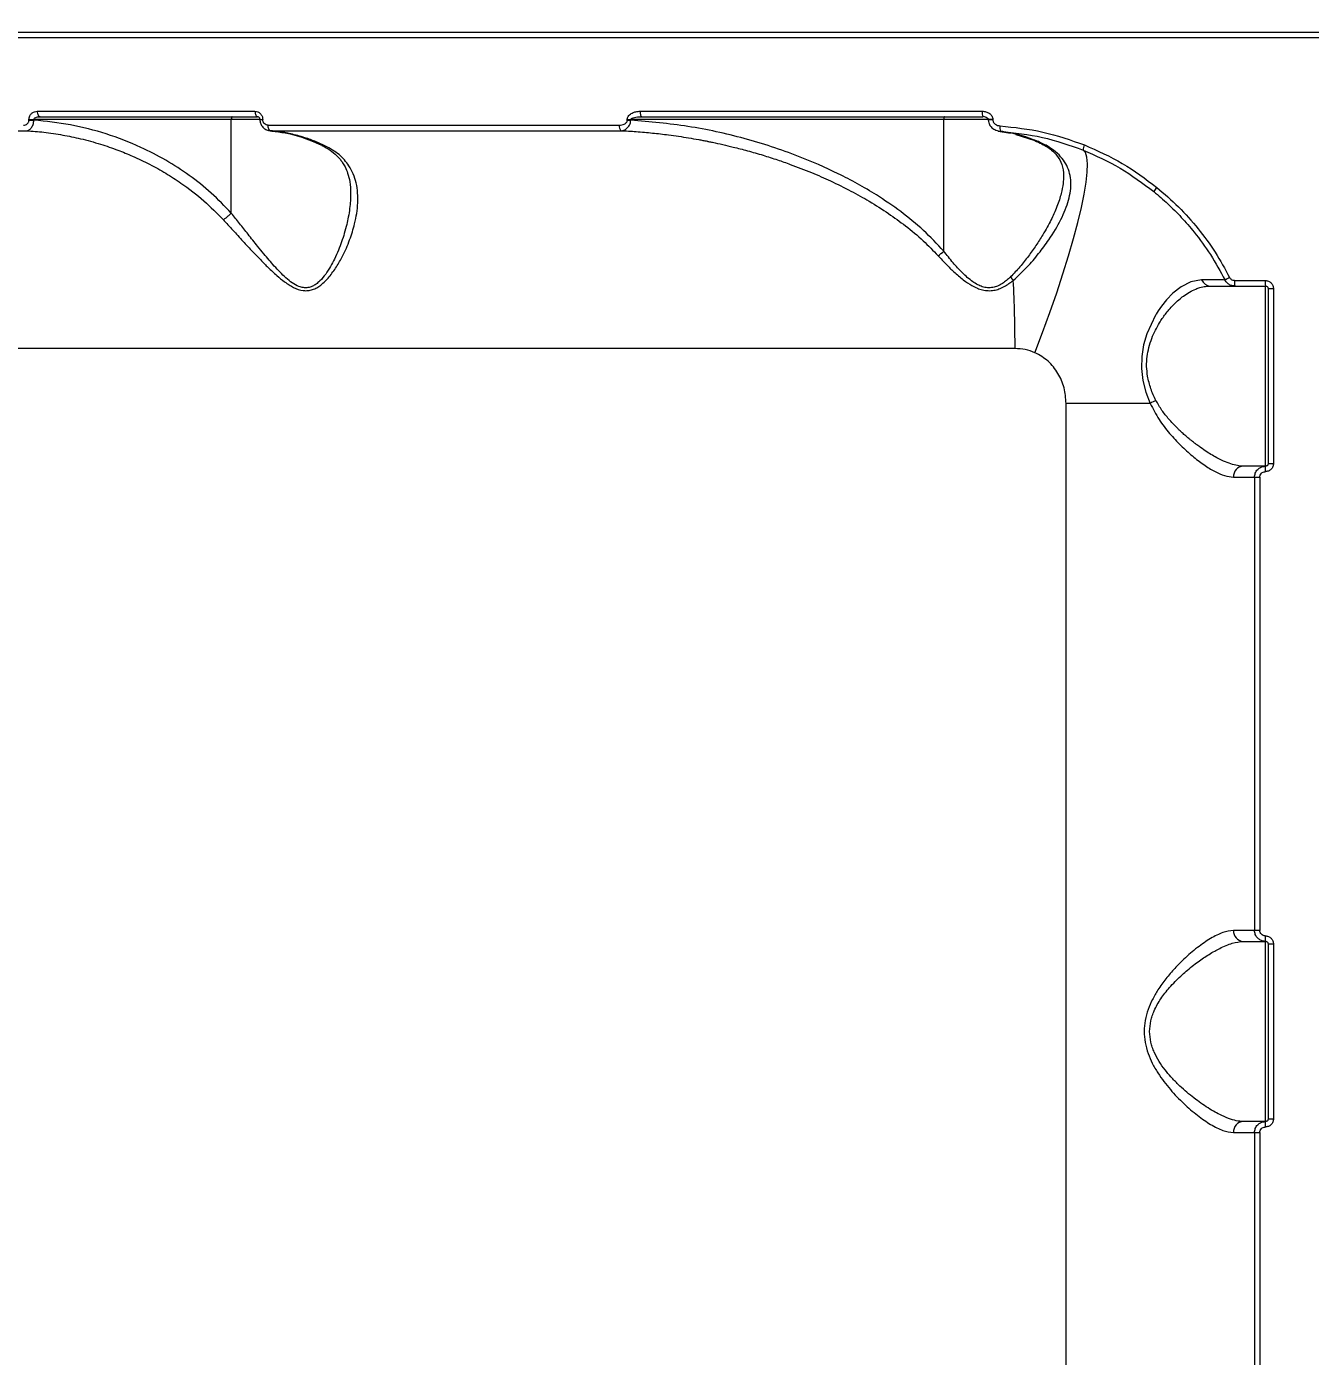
# Model space of a CAD drawing. Header units: millimetres. Extents: x -8045 to 6871, y -5915 to 5473.
# Drawn here: x -2169.6 to -1934.6, y -671.7 to -428.2 of the extents above; entities that cross this region are included whole.
import ezdxf

# ---------------------------------------------------------------- set-up
doc = ezdxf.new("R2010")
doc.units = ezdxf.units.MM
for name, color, linetype in [('DIKOM_ОБЪЕКТ', 7, 'Continuous'), ('DIKOM_РАЗМЕР_ЗОНА', 7, 'Continuous'), ('DIKOM_РАЗМЕР_ОБЪЕКТА', 7, 'Continuous')]:
    doc.layers.add(name, color=color, linetype=linetype)
doc.styles.add('style1', font='arial.ttf', dxfattribs={"width": 0.8})
doc.dimstyles.new('1-50', dxfattribs={"dimtxt": 300, "dimasz": 200, "dimexe": 100, "dimexo": 0, "dimgap": 100, "dimtad": 1, "dimtxsty": 'style1', "dimcen": 200, "dimclrd": 7, "dimclre": 7, "dimclrt": 7, "dimadec": 1, "dimazin": 2, "dimtfac": 1, "dimtmove": 0, "dimatfit": 2, "dimfxl": 0, "dimlwd": 25, "dimlwe": 18, "dimarcsym": 0})

# ---------------------------------------------------------------- blocks, each defined once
blk = doc.blocks.new('*D9')
at = {"layer": 'Defpoints', "color": 0, "linetype": 'Continuous', "transparency": 16777216}
for p in [(5663.54, -234.65), (-5019.6, -1388.73), (5663.54, -4701.47)]:
    blk.add_point(p, dxfattribs=at)
at = {"layer": 'DIKOM_РАЗМЕР_ОБЪЕКТА', "color": 7, "linetype": 'Continuous', "lineweight": 18, "transparency": 16777216}
for p, q in [((5663.54, -234.65), (5663.54, -4801.47)), ((-5019.6, -1388.73), (-5019.6, -4801.47))]:
    blk.add_line(p, q, dxfattribs=at)
at = {"layer": 'DIKOM_РАЗМЕР_ОБЪЕКТА', "color": 7, "linetype": 'Continuous', "lineweight": 25, "transparency": 16777216}
blk.add_line((-4819.6, -4701.47), (5463.54, -4701.47), dxfattribs=at)
at = {"layer": 'DIKOM_РАЗМЕР_ОБЪЕКТА', "color": 7, "linetype": 'Continuous', "transparency": 16777216}
for points in [[(-4819.6, -4668.14), (-4819.6, -4734.8), (-5019.6, -4701.47)], [(5463.54, -4668.14), (5463.54, -4734.8), (5663.54, -4701.47)]]:
    blk.add_solid(points, dxfattribs=at)
at = {"layer": 'DIKOM_РАЗМЕР_ОБЪЕКТА', "color": 7, "linetype": 'Continuous', "lineweight": 15, "transparency": 16777216, "insert": (-74.37, -4448.3), "char_height": 300, "attachment_point": 5, "style": 'style1'}
blk.add_mtext('10700', dxfattribs=at)
blk = doc.blocks.new('*D10')
at = {"layer": 'Defpoints', "color": 0, "linetype": 'Continuous', "transparency": 16777216}
for p in [(-1653.81, 3474.95), (-5616.46, -3083.4), (491.01, -3083.4)]:
    blk.add_point(p, dxfattribs=at)
at = {"layer": 'DIKOM_РАЗМЕР_ОБЪЕКТА', "color": 7, "linetype": 'Continuous', "lineweight": 18, "transparency": 16777216}
for p, q in [((-1653.81, 3474.95), (-5716.46, 3474.95)), ((491.01, -3083.4), (-5716.46, -3083.4))]:
    blk.add_line(p, q, dxfattribs=at)
at = {"layer": 'DIKOM_РАЗМЕР_ОБЪЕКТА', "color": 7, "linetype": 'Continuous', "lineweight": 25, "transparency": 16777216}
blk.add_line((-5616.46, 3274.95), (-5616.46, -2883.4), dxfattribs=at)
at = {"layer": 'DIKOM_РАЗМЕР_ОБЪЕКТА', "color": 7, "linetype": 'Continuous', "transparency": 16777216}
for points in [[(-5649.79, 3274.95), (-5583.12, 3274.95), (-5616.46, 3474.95)], [(-5649.79, -2883.4), (-5583.12, -2883.4), (-5616.46, -3083.4)]]:
    blk.add_solid(points, dxfattribs=at)
at = {"layer": 'DIKOM_РАЗМЕР_ОБЪЕКТА', "color": 7, "linetype": 'Continuous', "lineweight": 15, "transparency": 16777216, "insert": (-5869.63, -1326.86), "char_height": 300, "attachment_point": 5, "rotation": 90, "style": 'style1'}
blk.add_mtext('6550', dxfattribs=at)
blk = doc.blocks.new('*D11')
at = {"layer": 'Defpoints', "color": 0, "transparency": 16777216}
for p in [(6870.85, -184.65), (-7019.6, -1388.73), (-7019.6, -5814.65)]:
    blk.add_point(p, dxfattribs=at)
at = {"layer": 'DIKOM_РАЗМЕР_ЗОНА', "color": 7, "lineweight": 18, "transparency": 16777216}
for p, q in [((6870.85, -184.65), (6870.85, -5914.65)), ((-7019.6, -1388.73), (-7019.6, -5914.65))]:
    blk.add_line(p, q, dxfattribs=at)
at = {"layer": 'DIKOM_РАЗМЕР_ЗОНА', "color": 7, "lineweight": 25, "transparency": 16777216}
blk.add_line((6670.85, -5814.65), (-6819.6, -5814.65), dxfattribs=at)
at = {"layer": 'DIKOM_РАЗМЕР_ЗОНА', "color": 7, "transparency": 16777216}
for points in [[(-6819.6, -5781.31), (-6819.6, -5847.98), (-7019.6, -5814.65)], [(6670.85, -5781.31), (6670.85, -5847.98), (6870.85, -5814.65)]]:
    blk.add_solid(points, dxfattribs=at)
at = {"layer": 'DIKOM_РАЗМЕР_ЗОНА', "color": 7, "transparency": 16777216, "insert": (-74.37, -5561.37), "char_height": 300, "attachment_point": 5, "style": 'style1'}
blk.add_mtext('13900', dxfattribs=at)
blk = doc.blocks.new('*D12')
at = {"layer": 'Defpoints', "color": 0, "transparency": 16777216}
for p in [(-2189.61, 5472.65), (-7595.21, -5084.97), (-495.58, -5084.97)]:
    blk.add_point(p, dxfattribs=at)
at = {"layer": 'DIKOM_РАЗМЕР_ЗОНА', "color": 7, "lineweight": 18, "transparency": 16777216}
for p, q in [((-2189.61, 5472.65), (-7695.21, 5472.65)), ((-495.58, -5084.97), (-7695.21, -5084.97))]:
    blk.add_line(p, q, dxfattribs=at)
at = {"layer": 'DIKOM_РАЗМЕР_ЗОНА', "color": 7, "lineweight": 25, "transparency": 16777216}
blk.add_line((-7595.21, 5272.65), (-7595.21, -4884.97), dxfattribs=at)
at = {"layer": 'DIKOM_РАЗМЕР_ЗОНА', "color": 7, "transparency": 16777216}
for points in [[(-7628.55, 5272.65), (-7561.88, 5272.65), (-7595.21, 5472.65)], [(-7628.55, -4884.97), (-7561.88, -4884.97), (-7595.21, -5084.97)]]:
    blk.add_solid(points, dxfattribs=at)
at = {"layer": 'DIKOM_РАЗМЕР_ЗОНА', "color": 7, "transparency": 16777216, "insert": (-7848.38, -1452.59), "char_height": 300, "attachment_point": 5, "rotation": 90, "style": 'style1'}
blk.add_mtext('10550', dxfattribs=at)

msp = doc.modelspace()

# ---------------------------------------------------------------- linework, layer by layer
at = {"layer": 'DIKOM_ОБЪЕКТ', "color": 7, "linetype": 'Continuous', "lineweight": 15}
for p, q in [((-2346.813, -430.157), (-1927.815, -430.157)), ((-2169.22, -445.261), (-2169.22, -445.157)), ((-2169.22, -445.157), (-2168.32, -445.157)), ((-2169.22, -445.261), (-2168.32, -445.261)), ((-2132.166, -445.157), (-2168.32, -445.157)), ((-2168.32, -445.157), (-2168.32, -445.261)), ((-2167.698, -443.657), (-2127.835, -443.657)), ((-2132.166, -462.317), (-2132.166, -445.157)), ((-2126.943, -445.157), (-2132.166, -445.157)), ((-2126.943, -445.157), (-2126.943, -445.19)), ((-2126.943, -445.157), (-2126.418, -445.157)), ((-2126.943, -445.19), (-2126.418, -445.19)), ((-2126.418, -445.19), (-2126.418, -445.157)), ((-2059.665, -445.279), (-2059.665, -445.157)), ((-2059.665, -445.157), (-2059.018, -445.157)), ((-2059.665, -445.279), (-2059.018, -445.279)), ((-2001.729, -445.157), (-2059.018, -445.157)), ((-2059.018, -445.157), (-2059.018, -445.279)), ((-2057.325, -443.657), (-1994.659, -443.657)), ((-2001.729, -469.27), (-2001.729, -445.157)), ((-1993.56, -445.157), (-2001.729, -445.157)), ((-1993.56, -445.157), (-1993.56, -445.251)), ((-1992.717, -445.157), (-1993.56, -445.157)), ((-1992.717, -445.251), (-1993.56, -445.251)), ((-1992.717, -445.251), (-1992.717, -445.157)), ((-2235.48, -447.215), (-2169.648, -447.215)), ((-2125.446, -446.217), (-2061.125, -446.217)), ((-2125.008, -447.215), (-2125.394, -447.125)), ((-2125.008, -447.215), (-2060.828, -447.215)), ((-1991.774, -447.226), (-1991.343, -447.325)), ((-1991.758, -447.297), (-1989.476, -447.693)), ((-1988.493, -447.887), (-1985.019, -449.03)), ((-2132.166, -462.321), (-2132.166, -462.317)), ((-1948.478, -474.657), (-1942.851, -474.657)), ((-1948.426, -475.657), (-1942.813, -475.657)), ((-1942.813, -508.657), (-1942.813, -475.657)), ((-1941.348, -476.157), (-1942.313, -476.157)), ((-1942.313, -476.157), (-1942.313, -508.157)), ((-1941.348, -476.157), (-1941.348, -508.157)), ((-1988.661, -487.107), (-2308.813, -487.107)), ((-1979.315, -847.157), (-1979.315, -497.157)), ((-1963.906, -497.157), (-1979.315, -497.157)), ((-1942.313, -508.157), (-1941.348, -508.157)), ((-1948.67, -510.657), (-1944.813, -510.657)), ((-1944.813, -510.657), (-1943.853, -510.657)), ((-1944.813, -510.657), (-1944.813, -593.657)), ((-1943.853, -510.657), (-1943.853, -593.657)), ((-1944.813, -593.657), (-1948.67, -593.657)), ((-1943.853, -593.657), (-1944.813, -593.657)), ((-1942.813, -628.657), (-1942.813, -595.657)), ((-1941.348, -596.157), (-1942.313, -596.157)), ((-1942.313, -596.157), (-1942.313, -628.157)), ((-1941.348, -596.157), (-1941.348, -628.157)), ((-1942.313, -628.157), (-1941.348, -628.157)), ((-1948.67, -630.657), (-1944.813, -630.657)), ((-1944.813, -630.657), (-1943.853, -630.657)), ((-1944.813, -630.657), (-1944.813, -713.657)), ((-1943.853, -630.657), (-1943.853, -713.657))]:
    msp.add_line(p, q, dxfattribs=at)
at = {"layer": 'DIKOM_ОБЪЕКТ', "color": 7, "linetype": 'Continuous', "lineweight": 15, "flags": 128}
for points in [[(-2167.698, -443.657), (-2167.687, -443.852), (-2167.654, -444.04), (-2167.601, -444.213), (-2167.53, -444.364), (-2167.443, -444.489), (-2167.344, -444.581), (-2167.237, -444.638), (-2167.125, -444.657)], [(-2127.835, -443.657), (-2127.825, -443.852), (-2127.798, -444.04), (-2127.754, -444.213), (-2127.695, -444.364), (-2127.622, -444.489), (-2127.539, -444.581), (-2127.449, -444.638), (-2127.356, -444.657)], [(-2057.325, -443.657), (-2057.319, -443.852), (-2057.301, -444.04), (-2057.272, -444.213), (-2057.234, -444.364), (-2057.186, -444.489), (-2057.133, -444.581), (-2057.075, -444.638), (-2057.014, -444.657)], [(-2001.564, -444.657), (-2001.596, -444.667), (-2001.627, -444.695), (-2001.656, -444.742), (-2001.681, -444.804), (-2001.702, -444.88), (-2001.717, -444.966), (-2001.726, -445.06), (-2001.729, -445.157)], [(-2125.008, -447.215), (-2125.095, -447.183), (-2125.178, -447.119), (-2125.254, -447.022), (-2125.319, -446.898), (-2125.373, -446.75), (-2125.413, -446.583), (-2125.438, -446.403), (-2125.446, -446.217)], [(-1985.017, -449.031), (-1984.886, -449.081), (-1984.635, -449.111)], [(-1985.019, -487.867), (-1983.612, -484.173), (-1982.28, -480.516), (-1981.034, -476.931), (-1979.889, -473.454), (-1978.854, -470.12), (-1977.94, -466.96), (-1977.156, -464.007), (-1976.51, -461.29), (-1976.008, -458.835), (-1975.655, -456.667), (-1975.455, -454.807), (-1975.409, -453.273), (-1975.519, -452.08), (-1975.782, -451.241), (-1976.197, -450.764)], [(-1954.501, -474.532), (-1956.505, -474.9), (-1958.259, -475.804), (-1959.748, -476.985), (-1960.935, -478.214), (-1961.827, -479.331), (-1962.446, -480.221), (-1962.808, -480.797), (-1962.899, -480.947), (-1962.922, -480.986), (-1962.928, -480.997), (-1962.93, -480.999), (-1962.93, -481), (-1962.93, -481.001), (-1962.93, -481.001), (-1962.93, -481.001), (-1962.93, -481.001), (-1962.93, -481.001), (-1962.93, -481.001), (-1964.546, -484.44), (-1965.129, -486.423), (-1965.476, -488.54), (-1965.53, -490.746), (-1965.265, -492.96), (-1964.701, -495.118), (-1963.906, -497.157)]]:
    msp.add_lwpolyline(points, dxfattribs=at)
at = {"layer": 'DIKOM_ОБЪЕКТ', "color": 7, "linetype": 'Continuous', "lineweight": 15}
for centre, radius, start, end in [((-1992.99, -443.901), 1.686, 171.69583, 206.65516), ((-2059.98, -446.42), 1.163, 169.97211, 223.13872), ((-1989.48, -446.679), 1.971, 169.79649, 199.135), ((-1973.818, -450.921), 2.384, 152.93321, 176.21538), ((-1960.104, -460.012), 3.552, 137.1991, 152.54223), ((-2007.708, -463.14), 8.563, 305.40324, 314.28244), ((-1984.537, -470.446), 6.106, 215.6658, 223.25379), ((-2224.979, -486.985), 236.318, 359.97035, 2.99695), ((-1952.858, -473.897), 1.761, 201.14317, 268.1673), ((-1945.207, -482.838), 9.672, 115.50741, 121.15142), ((-1943.589, -474.906), 4.895, 177.084, 188.82577), ((-1936.272, -474.906), 6.584, 177.83303, 186.54987), ((-1959.958, -503.512), 7.481, 112.83149, 121.85342), ((-1946.762, -510.566), 1.911, 93.04538, 182.75239), ((-1936.272, -509.408), 6.584, 173.45015, 182.16708), ((-1946.762, -593.749), 1.911, 177.24761, 266.95462), ((-1936.272, -594.906), 6.584, 177.83292, 186.54985), ((-1946.762, -630.566), 1.911, 93.04414, 182.75364), ((-1936.272, -629.408), 6.584, 173.45013, 182.16697)]:
    msp.add_arc(centre, radius, start, end, dxfattribs=at)
for points, knots in [([(-2345.8, -429.157), (-2345.804, -429.157), (-2346.003, -429.157), (-2345.299, -429.157), (-2343.595, -429.157), (-2340.574, -429.157), (-2336.438, -429.157), (-2331.177, -429.157), (-2324.846, -429.157), (-2317.495, -429.157), (-2309.176, -429.157), (-2299.947, -429.157), (-2289.831, -429.157), (-2278.793, -429.157), (-2266.771, -429.157), (-2253.734, -429.157), (-2239.703, -429.157), (-2224.698, -429.157), (-2208.76, -429.157), (-2191.938, -429.157), (-2174.302, -429.157), (-2155.914, -429.157), (-2136.846, -429.157), (-2117.178, -429.157), (-2096.998, -429.157), (-2076.39, -429.157), (-2055.442, -429.157), (-2034.259, -429.157), (-2012.936, -429.157), (-1991.563, -429.157), (-1970.213, -429.157), (-1948.966, -429.157), (-1934.838, -429.157), (-1927.813, -429.157)], [0, 0, 0, 0, 0.0007607, 0.0348328, 0.0688504, 0.1027746, 0.136567, 0.1701896, 0.2035183, 0.2365794, 0.2693406, 0.3017708, 0.3338404, 0.3659096, 0.3983395, 0.4311007, 0.4641621, 0.4974913, 0.5311135, 0.5649055, 0.5988298, 0.6328477, 0.6669202, 0.7009923, 0.73501, 0.7689341, 0.8027265, 0.8363492, 0.8696779, 0.9027389, 0.9355001, 0.9679303, 1, 1, 1, 1]), ([(-2345.8, -429.157), (-2345.804, -429.157), (-2346.003, -429.157), (-2345.299, -429.157), (-2343.595, -429.157), (-2340.574, -429.157), (-2336.438, -429.157), (-2331.177, -429.157), (-2324.846, -429.157), (-2317.495, -429.157), (-2309.176, -429.157), (-2299.947, -429.157), (-2289.831, -429.157), (-2278.793, -429.157), (-2266.771, -429.157), (-2253.734, -429.157), (-2239.703, -429.157), (-2224.698, -429.157), (-2208.76, -429.157), (-2191.938, -429.157), (-2174.302, -429.157), (-2155.914, -429.157), (-2136.846, -429.157), (-2117.178, -429.157), (-2096.998, -429.157), (-2076.39, -429.157), (-2055.442, -429.157), (-2034.259, -429.157), (-2012.936, -429.157), (-1991.563, -429.157), (-1970.213, -429.157), (-1948.966, -429.157), (-1934.838, -429.157), (-1927.813, -429.157)], [0, 0, 0, 0, 0.0007607, 0.0348328, 0.0688504, 0.1027746, 0.136567, 0.1701896, 0.2035183, 0.2365794, 0.2693406, 0.3017708, 0.3338404, 0.3659096, 0.3983395, 0.4311007, 0.4641621, 0.4974913, 0.5311135, 0.5649055, 0.5988298, 0.6328477, 0.6669202, 0.7009923, 0.73501, 0.7689341, 0.8027265, 0.8363492, 0.8696779, 0.9027389, 0.9355001, 0.9679303, 1, 1, 1, 1]), ([(-2170.185, -446.217), (-2170.071, -446.206), (-2169.842, -446.184), (-2169.577, -446.026), (-2169.403, -445.841), (-2169.302, -445.668), (-2169.232, -445.472), (-2169.224, -445.331), (-2169.22, -445.261)], [0, 0, 0, 0, 0.2487694, 0.4982666, 0.6262941, 0.7492517, 0.8753225, 1, 1, 1, 1]), ([(-2169.648, -447.215), (-2169.497, -447.187), (-2169.188, -447.13), (-2168.835, -446.798), (-2168.599, -446.422), (-2168.454, -446.076), (-2168.351, -445.682), (-2168.33, -445.402), (-2168.32, -445.261)], [0, 0, 0, 0, 0.2323504, 0.4741946, 0.6010965, 0.7316429, 0.8645987, 1, 1, 1, 1]), ([(-2169.22, -445.157), (-2169.213, -445.048), (-2169.199, -444.827), (-2169.088, -444.522), (-2168.926, -444.252), (-2168.653, -443.962), (-2168.238, -443.711), (-2167.878, -443.675), (-2167.698, -443.657)], [0, 0, 0, 0, 0.1238433, 0.2506054, 0.3732766, 0.5015573, 0.7509938, 1, 1, 1, 1]), ([(-2168.32, -445.157), (-2168.318, -445.133), (-2168.312, -445.083), (-2168.254, -444.98), (-2168.091, -444.845), (-2167.703, -444.692), (-2167.356, -444.671), (-2167.125, -444.657)], [0, 0, 0, 0, 0.0515569, 0.1084943, 0.2507541, 0.5004482, 1, 1, 1, 1]), ([(-2132.166, -462.321), (-2133.369, -461.061), (-2135.765, -458.553), (-2139.825, -455.349), (-2144.143, -452.55), (-2149.205, -449.939), (-2155.037, -447.699), (-2161.602, -445.983), (-2166.084, -445.501), (-2168.32, -445.261)], [0, 0, 0, 0, 0.1253589, 0.2497313, 0.3744933, 0.5004041, 0.6664966, 0.833581, 1, 1, 1, 1]), ([(-2167.125, -444.657), (-2160.669, -444.657), (-2147.757, -444.657), (-2134.157, -444.657), (-2127.356, -444.657)], [0, 0, 0, 0, 0.5000009, 1, 1, 1, 1]), ([(-2132.003, -444.657), (-2132.025, -444.665), (-2132.067, -444.68), (-2132.12, -444.795), (-2132.158, -444.961), (-2132.163, -445.092), (-2132.166, -445.157)], [0, 0, 0, 0, 0.2499923, 0.4999554, 0.7499801, 1, 1, 1, 1]), ([(-2127.835, -443.657), (-2127.656, -443.678), (-2127.298, -443.72), (-2126.905, -443.998), (-2126.662, -444.297), (-2126.525, -444.562), (-2126.435, -444.852), (-2126.424, -445.056), (-2126.418, -445.157)], [0, 0, 0, 0, 0.2500106, 0.4991951, 0.6251559, 0.7495095, 0.875049, 1, 1, 1, 1]), ([(-2127.532, -444.587), (-2127.448, -444.599), (-2127.285, -444.622), (-2127.089, -444.759), (-2126.963, -444.944), (-2126.95, -445.086), (-2126.943, -445.157)], [0, 0, 0, 0, 0.2746063, 0.5302844, 0.7653936, 1, 1, 1, 1]), ([(-2126.943, -445.19), (-2126.923, -445.402), (-2126.883, -445.84), (-2126.55, -446.446), (-2126.034, -446.945), (-2125.593, -447.093), (-2125.369, -447.168)], [0, 0, 0, 0, 0.230536, 0.4766699, 0.7338588, 1, 1, 1, 1]), ([(-2125.446, -446.217), (-2125.569, -446.203), (-2125.814, -446.174), (-2126.083, -445.982), (-2126.25, -445.778), (-2126.344, -445.597), (-2126.407, -445.399), (-2126.414, -445.26), (-2126.418, -445.19)], [0, 0, 0, 0, 0.2499306, 0.4991409, 0.6254077, 0.7495038, 0.8753796, 1, 1, 1, 1]), ([(-2061.125, -446.217), (-2060.969, -446.209), (-2060.658, -446.192), (-2060.279, -446.064), (-2060.006, -445.9), (-2059.828, -445.733), (-2059.692, -445.525), (-2059.674, -445.359), (-2059.665, -445.279)], [0, 0, 0, 0, 0.2485449, 0.4980162, 0.6296864, 0.7488826, 0.8788182, 1, 1, 1, 1]), ([(-2060.828, -447.215), (-2060.639, -447.191), (-2060.251, -447.142), (-2059.791, -446.865), (-2059.458, -446.529), (-2059.236, -446.188), (-2059.064, -445.764), (-2059.034, -445.443), (-2059.018, -445.279)], [0, 0, 0, 0, 0.2198031, 0.4507137, 0.5749746, 0.7070871, 0.8496707, 1, 1, 1, 1]), ([(-2059.665, -445.157), (-2059.661, -445.092), (-2059.653, -444.959), (-2059.572, -444.707), (-2059.324, -444.319), (-2058.79, -443.946), (-2058.073, -443.701), (-2057.574, -443.672), (-2057.325, -443.657)], [0, 0, 0, 0, 0.0621805, 0.1260331, 0.2514089, 0.5007936, 0.7504675, 1, 1, 1, 1]), ([(-2059.018, -445.157), (-2059.017, -445.144), (-2059.014, -445.116), (-2058.983, -445.057), (-2058.859, -444.943), (-2058.545, -444.822), (-2057.91, -444.686), (-2057.372, -444.669), (-2057.014, -444.657)], [0, 0, 0, 0, 0.018634, 0.0391623, 0.0905193, 0.2500164, 0.5002708, 1, 1, 1, 1]), ([(-2001.729, -469.27), (-2002.941, -467.975), (-2005.391, -465.356), (-2009.574, -461.978), (-2014.748, -458.433), (-2020.984, -454.991), (-2029.059, -451.465), (-2038.243, -448.495), (-2048.528, -446.215), (-2055.518, -445.591), (-2059.018, -445.279)], [0, 0, 0, 0, 0.0819741, 0.1657276, 0.2500103, 0.3755457, 0.500262, 0.6658806, 0.8326613, 1, 1, 1, 1]), ([(-2057.014, -444.657), (-2050.178, -444.657), (-2036.506, -444.657), (-2015.63, -444.657), (-2001.541, -444.657), (-1994.497, -444.657)], [0, 0, 0, 0, 0.3333142, 0.6666809, 1, 1, 1, 1]), ([(-1994.659, -443.657), (-1994.434, -443.674), (-1993.986, -443.709), (-1993.461, -443.951), (-1993.109, -444.236), (-1992.896, -444.504), (-1992.747, -444.814), (-1992.727, -445.043), (-1992.717, -445.157)], [0, 0, 0, 0, 0.2492836, 0.4985344, 0.6273681, 0.7492909, 0.8745209, 1, 1, 1, 1]), ([(-1994.557, -444.587), (-1994.413, -444.61), (-1994.143, -444.653), (-1993.847, -444.796), (-1993.678, -444.935), (-1993.603, -445.024), (-1993.569, -445.093), (-1993.56, -445.135), (-1993.56, -445.15), (-1993.56, -445.157)], [0, 0, 0, 0, 0.3557592, 0.6675645, 0.793282, 0.8887407, 0.951896, 0.9758632, 1, 1, 1, 1]), ([(-1993.56, -445.251), (-1993.544, -445.424), (-1993.508, -445.829), (-1993.172, -446.436), (-1992.563, -446.991), (-1992.026, -447.17), (-1991.743, -447.264)], [0, 0, 0, 0, 0.1768586, 0.4169705, 0.6928286, 1, 1, 1, 1]), ([(-1992.717, -445.251), (-1992.71, -445.327), (-1992.697, -445.483), (-1992.563, -445.767), (-1992.289, -446.049), (-1991.875, -446.265), (-1991.572, -446.308), (-1991.42, -446.33)], [0, 0, 0, 0, 0.1227624, 0.2512214, 0.5009069, 0.750263, 1, 1, 1, 1]), ([(-2169.648, -447.215), (-2168.59, -447.296), (-2166.374, -447.468), (-2163.078, -447.967), (-2159.615, -448.687), (-2156.246, -449.611), (-2153.074, -450.7), (-2150.069, -451.922), (-2147.135, -453.32), (-2144.173, -454.969), (-2140.809, -457.145), (-2137.215, -459.893), (-2134.814, -462.336), (-2133.669, -463.5)], [0, 0, 0, 0, 0.0794202, 0.1663986, 0.2491836, 0.3436992, 0.4269131, 0.4989161, 0.5848863, 0.6680876, 0.7497656, 0.880727, 1, 1, 1, 1]), ([(-2125.361, -447.202), (-2123.735, -447.404), (-2120.358, -447.822), (-2117.145, -449.221), (-2115.479, -449.945)], [0, 0, 0, 0, 0.4816962, 1, 1, 1, 1]), ([(-2115.011, -449.973), (-2115.546, -449.729), (-2116.764, -449.174), (-2118.85, -448.42), (-2121.138, -447.794), (-2123.246, -447.398), (-2124.495, -447.268), (-2125.008, -447.215)], [0, 0, 0, 0, 0.1659242, 0.3773747, 0.6331771, 0.8496451, 1, 1, 1, 1]), ([(-2060.828, -447.215), (-2059.892, -447.265), (-2057.957, -447.369), (-2055.051, -447.629), (-2051.853, -447.999), (-2049.039, -448.416), (-2047.076, -448.759), (-2046.209, -448.92), (-2045.826, -448.992), (-2045.439, -449.067), (-2045.178, -449.117), (-2045.046, -449.144), (-2045.039, -449.146), (-2045.017, -449.15), (-2044.934, -449.167), (-2044.612, -449.231), (-2043.041, -449.554), (-2040.657, -450.096), (-2037.575, -450.899), (-2034.863, -451.684), (-2032.249, -452.521), (-2029.276, -453.56), (-2026.037, -454.818), (-2022.328, -456.443), (-2018.8, -458.187), (-2015.246, -460.171), (-2011.905, -462.285), (-2008.601, -464.684), (-2005.531, -467.232), (-2003.647, -469.187), (-2002.747, -470.12)], [0, 0, 0, 0, 0.0443908, 0.0917353, 0.1380757, 0.1967856, 0.2262662, 0.232318, 0.2384539, 0.244676, 0.2509841, 0.2509956, 0.251074, 0.2512845, 0.2520642, 0.2550695, 0.2668443, 0.3278527, 0.3705331, 0.4172075, 0.4610558, 0.4999177, 0.5655431, 0.6245754, 0.6901525, 0.7500624, 0.8151011, 0.8747085, 0.940202, 1, 1, 1, 1]), ([(-1991.42, -446.33), (-1988.778, -446.61), (-1983.493, -447.171), (-1978.458, -448.948), (-1975.941, -449.836)], [0, 0, 0, 0, 0.5000005, 1, 1, 1, 1]), ([(-1984.635, -449.111), (-1985.736, -448.701), (-1987.938, -447.881), (-1990.208, -447.51), (-1991.343, -447.325)], [0, 0, 0, 0, 0.5003656, 1, 1, 1, 1]), ([(-1991.343, -447.325), (-1988.756, -447.6), (-1983.585, -448.15), (-1978.659, -449.892), (-1976.197, -450.764)], [0, 0, 0, 0, 0.5000395, 1, 1, 1, 1]), ([(-2133.669, -463.5), (-2133.075, -464.148), (-2131.88, -465.451), (-2130.066, -467.424), (-2128.368, -469.247), (-2126.822, -470.868), (-2125.366, -472.332), (-2123.922, -473.688), (-2122.635, -474.751), (-2121.6, -475.467), (-2120.485, -476.105), (-2119.305, -476.514), (-2118.12, -476.525), (-2117.286, -476.336), (-2116.501, -475.98), (-2115.435, -475.269), (-2114.181, -473.987), (-2112.88, -472.157), (-2111.597, -469.876), (-2110.445, -467.234), (-2109.63, -464.61), (-2109.173, -462.348), (-2108.976, -460.449), (-2108.991, -458.583), (-2109.25, -456.798), (-2109.78, -455.131), (-2110.519, -453.727), (-2111.417, -452.562), (-2112.74, -451.252), (-2114.101, -450.486), (-2115.011, -449.973)], [0, 0, 0, 0, 0.0414687, 0.0834117, 0.1246537, 0.1569923, 0.1872216, 0.2206026, 0.2496175, 0.266107, 0.2811089, 0.3124965, 0.3280549, 0.3440083, 0.3590839, 0.3755949, 0.4150539, 0.4578412, 0.5006762, 0.5629605, 0.6249173, 0.6667758, 0.7084906, 0.7497053, 0.7931827, 0.8347094, 0.8746291, 0.9063809, 0.9373519, 1, 1, 1, 1]), ([(-2115.572, -449.921), (-2115.04, -450.202), (-2114.017, -450.742), (-2112.958, -451.641), (-2112.24, -452.431), (-2111.73, -453.143), (-2111.264, -453.95), (-2110.796, -455.088), (-2110.398, -456.662), (-2110.343, -457.972), (-2110.313, -458.692)], [0, 0, 0, 0, 0.1420639, 0.2731541, 0.3722505, 0.4427806, 0.5317627, 0.6545305, 0.8100803, 1, 1, 1, 1]), ([(-2115.538, -449.913), (-2115.533, -449.917), (-2115.457, -449.97), (-2115.279, -449.999), (-2115.098, -449.981), (-2115.011, -449.973)], [0, 0, 0, 0, 0.0354197, 0.5343008, 1, 1, 1, 1]), ([(-1988.984, -474.63), (-1988.129, -473.842), (-1986.425, -472.271), (-1984.3, -469.725), (-1982.122, -466.781), (-1980.138, -463.459), (-1978.703, -459.888), (-1978.327, -457.106), (-1978.61, -455.05), (-1979.136, -453.604), (-1979.99, -452.266), (-1981.189, -451.06), (-1982.709, -449.983), (-1983.992, -449.402), (-1984.635, -449.111)], [0, 0, 0, 0, 0.0840991, 0.1677807, 0.2511688, 0.3756194, 0.5002055, 0.6249127, 0.6871347, 0.7497606, 0.8121201, 0.8747298, 0.9373034, 1, 1, 1, 1]), ([(-1985.019, -449.03), (-1984.183, -449.423), (-1982.5, -450.213), (-1980.937, -451.69), (-1979.948, -453.366), (-1979.831, -454.737), (-1979.772, -455.431)], [0, 0, 0, 0, 0.2439164, 0.491012, 0.7425867, 1, 1, 1, 1]), ([(-1975.941, -449.836), (-1973.592, -450.877), (-1968.893, -452.959), (-1964.771, -456.052), (-1962.71, -457.598)], [0, 0, 0, 0, 0.5000003, 1, 1, 1, 1]), ([(-1976.197, -450.764), (-1973.899, -451.784), (-1969.302, -453.826), (-1965.271, -456.858), (-1963.256, -458.374)], [0, 0, 0, 0, 0.5000082, 1, 1, 1, 1]), ([(-1979.784, -455.402), (-1979.797, -455.893), (-1979.826, -456.964), (-1980.134, -458.473), (-1980.541, -459.893), (-1980.984, -461.133), (-1981.506, -462.375), (-1982.103, -463.631), (-1982.779, -464.918), (-1983.673, -466.468), (-1984.808, -468.253), (-1986.204, -470.217), (-1987.729, -472.172), (-1988.907, -473.394), (-1989.497, -474.006)], [0, 0, 0, 0, 0.0878144, 0.1914636, 0.2561021, 0.3235042, 0.3936859, 0.4553373, 0.5225674, 0.5953803, 0.6963869, 0.797738, 0.8987182, 1, 1, 1, 1]), ([(-1962.71, -457.598), (-1961.357, -458.765), (-1958.652, -461.097), (-1955.102, -465.113), (-1951.929, -469.424), (-1950.224, -472.547), (-1949.372, -474.109)], [0, 0, 0, 0, 0.2507117, 0.5013212, 0.7506736, 1, 1, 1, 1]), ([(-2110.317, -458.677), (-2110.324, -459.135), (-2110.339, -460.053), (-2110.489, -461.509), (-2110.716, -462.949), (-2111.042, -464.478), (-2111.446, -465.991), (-2111.954, -467.566), (-2112.551, -469.14), (-2113.224, -470.646), (-2113.997, -472.119), (-2114.859, -473.485), (-2115.758, -474.583), (-2116.604, -475.31), (-2117.327, -475.743), (-2118.114, -475.989), (-2118.962, -475.995), (-2119.947, -475.723), (-2121.031, -475.107), (-2122.17, -474.182), (-2123.253, -473.129), (-2124.276, -472.027), (-2125.262, -470.896), (-2126.278, -469.685), (-2127.561, -468.114), (-2129.039, -466.262), (-2130.646, -464.234), (-2131.663, -462.951), (-2132.166, -462.317)], [0, 0, 0, 0, 0.0414971, 0.0831463, 0.1285166, 0.1672031, 0.2150617, 0.2584147, 0.3019503, 0.3501332, 0.3891554, 0.4326055, 0.4764039, 0.4998045, 0.5204675, 0.5428795, 0.5643488, 0.5851809, 0.6181211, 0.6520251, 0.686044, 0.7205366, 0.7532601, 0.7865507, 0.8261852, 0.8886528, 0.9449941, 1, 1, 1, 1]), ([(-1963.256, -458.374), (-1962.39, -459.108), (-1960.634, -460.595), (-1958.168, -463.082), (-1955.513, -466.149), (-1952.738, -469.932), (-1951.068, -472.991), (-1950.21, -474.561)], [0, 0, 0, 0, 0.1627784, 0.3298999, 0.5013868, 0.7440108, 1, 1, 1, 1]), ([(-2133.669, -463.5), (-2133.557, -463.433), (-2133.329, -463.298), (-2132.935, -463.006), (-2132.534, -462.674), (-2132.288, -462.437), (-2132.166, -462.321)], [0, 0, 0, 0, 0.245792, 0.4999845, 0.7542286, 1, 1, 1, 1]), ([(-1989.497, -474.006), (-1989.727, -474.219), (-1990.187, -474.646), (-1990.966, -475.216), (-1991.805, -475.672), (-1992.724, -475.96), (-1993.521, -476.005), (-1994.17, -475.916), (-1994.789, -475.754), (-1995.55, -475.424), (-1996.834, -474.625), (-1998.347, -473.26), (-2000.091, -471.341), (-2001.161, -469.988), (-2001.729, -469.27)], [0, 0, 0, 0, 0.0628045, 0.1254863, 0.1916219, 0.2509305, 0.3130939, 0.3445766, 0.3769162, 0.4357177, 0.5021097, 0.6647983, 0.8221283, 1, 1, 1, 1]), ([(-2002.747, -470.12), (-2002.262, -470.644), (-2001.333, -471.648), (-1999.808, -473.137), (-1998.255, -474.479), (-1996.801, -475.477), (-1995.6, -476.07), (-1994.6, -476.401), (-1993.579, -476.545), (-1992.556, -476.476), (-1991.567, -476.206), (-1990.33, -475.645), (-1989.518, -475.032), (-1988.984, -474.63)], [0, 0, 0, 0, 0.1303933, 0.2497841, 0.3846434, 0.4985844, 0.5640631, 0.6239, 0.6868308, 0.7491254, 0.8092722, 0.8746302, 1, 1, 1, 1]), ([(-1950.21, -474.561), (-1950.263, -474.56), (-1950.37, -474.558), (-1951.233, -474.552), (-1952.547, -474.544), (-1953.848, -474.536), (-1954.501, -474.532)], [0, 0, 0, 0, 0.2512208, 0.5016612, 0.7500703, 1, 1, 1, 1]), ([(-1948.426, -475.657), (-1948.657, -475.634), (-1949.088, -475.591), (-1949.618, -475.291), (-1949.987, -474.942), (-1950.141, -474.679), (-1950.21, -474.561)], [0, 0, 0, 0, 0.3140411, 0.585461, 0.8141535, 1, 1, 1, 1]), ([(-1948.478, -474.657), (-1948.57, -474.65), (-1948.754, -474.635), (-1949.008, -474.519), (-1949.228, -474.346), (-1949.324, -474.188), (-1949.372, -474.109)], [0, 0, 0, 0, 0.2509289, 0.5003536, 0.7503002, 1, 1, 1, 1]), ([(-1942.851, -474.657), (-1942.654, -474.68), (-1942.26, -474.725), (-1941.764, -475.071), (-1941.415, -475.567), (-1941.37, -475.96), (-1941.348, -476.157)], [0, 0, 0, 0, 0.2505819, 0.5002422, 0.7500277, 1, 1, 1, 1]), ([(-1964.396, -492.157), (-1964.47, -491.56), (-1964.619, -490.362), (-1964.506, -488.592), (-1964.174, -486.87), (-1963.65, -485.253), (-1962.98, -483.742), (-1962.314, -482.55), (-1961.691, -481.584), (-1961.118, -480.79), (-1960.434, -479.938), (-1959.606, -479.032), (-1958.716, -478.199), (-1957.738, -477.422), (-1956.713, -476.75), (-1955.703, -476.249), (-1954.727, -475.904), (-1953.836, -475.697), (-1953.211, -475.67), (-1952.915, -475.657)], [0, 0, 0, 0, 0.0623329, 0.1250558, 0.1852509, 0.2504919, 0.3130037, 0.3752677, 0.4139347, 0.4556695, 0.5004935, 0.5583332, 0.6248613, 0.6778261, 0.7500125, 0.8243229, 0.8744456, 0.9404655, 1, 1, 1, 1]), ([(-1952.915, -475.657), (-1952.233, -475.657), (-1950.871, -475.657), (-1949.496, -475.657), (-1948.592, -475.657), (-1948.481, -475.657), (-1948.426, -475.657)], [0, 0, 0, 0, 0.249514, 0.4982194, 0.7486999, 1, 1, 1, 1]), ([(-1942.813, -475.657), (-1942.774, -475.66), (-1942.701, -475.665), (-1942.578, -475.709), (-1942.472, -475.782), (-1942.394, -475.879), (-1942.331, -475.995), (-1942.32, -476.093), (-1942.313, -476.157)], [0, 0, 0, 0, 0.147693, 0.2804357, 0.5003845, 0.6294275, 0.7558375, 1, 1, 1, 1]), ([(-1985.019, -487.867), (-1985.605, -487.646), (-1986.781, -487.202), (-1988.033, -487.139), (-1988.661, -487.107)], [0, 0, 0, 0, 0.4987484, 1, 1, 1, 1]), ([(-1979.315, -497.157), (-1979.388, -496.194), (-1979.532, -494.268), (-1980.705, -491.596), (-1982.501, -489.28), (-1984.179, -488.338), (-1985.019, -487.867)], [0, 0, 0, 0, 0.2497469, 0.4995706, 0.7493086, 1, 1, 1, 1]), ([(-1962.861, -496.617), (-1963.2, -495.913), (-1963.878, -494.504), (-1964.223, -492.941), (-1964.396, -492.157)], [0, 0, 0, 0, 0.4991629, 1, 1, 1, 1]), ([(-1946.863, -508.657), (-1947.22, -508.635), (-1947.935, -508.591), (-1949.152, -508.252), (-1950.332, -507.787), (-1951.471, -507.234), (-1952.497, -506.666), (-1953.582, -506), (-1954.412, -505.44), (-1955.029, -504.999), (-1955.397, -504.73), (-1955.916, -504.338), (-1956.386, -503.967), (-1956.739, -503.679), (-1957.023, -503.444), (-1957.441, -503.09), (-1958.017, -502.578), (-1958.564, -502.07), (-1959.402, -501.257), (-1960.488, -500.091), (-1961.806, -498.456), (-1962.507, -497.235), (-1962.861, -496.617)], [0, 0, 0, 0, 0.082271, 0.1650637, 0.2495174, 0.3099105, 0.3747595, 0.4330562, 0.4996567, 0.5177729, 0.5386959, 0.5624271, 0.6062499, 0.6187126, 0.6225811, 0.6546893, 0.6901738, 0.7216979, 0.7492629, 0.8365989, 0.9173549, 1, 1, 1, 1]), ([(-1963.906, -497.157), (-1963.394, -498.159), (-1962.371, -500.161), (-1960.383, -502.679), (-1958.31, -504.906), (-1956.19, -506.82), (-1954.098, -508.422), (-1952.105, -509.647), (-1950.243, -510.486), (-1949.195, -510.6), (-1948.67, -510.657)], [0, 0, 0, 0, 0.1255208, 0.2508041, 0.375128, 0.5003532, 0.6252707, 0.7505253, 0.8751656, 1, 1, 1, 1]), ([(-1942.813, -508.657), (-1942.862, -508.657), (-1942.959, -508.657), (-1943.766, -508.657), (-1945.003, -508.657), (-1946.243, -508.657), (-1946.863, -508.657)], [0, 0, 0, 0, 0.2499988, 0.4999997, 0.7499863, 1, 1, 1, 1]), ([(-1944.813, -510.657), (-1944.786, -510.403), (-1944.744, -510.016), (-1944.494, -509.551), (-1944.191, -509.175), (-1943.786, -508.885), (-1943.295, -508.693), (-1942.982, -508.67), (-1942.813, -508.657)], [0, 0, 0, 0, 0.2414516, 0.3687373, 0.5000304, 0.7010053, 0.8383519, 1, 1, 1, 1]), ([(-1941.348, -508.157), (-1941.37, -508.355), (-1941.416, -508.748), (-1941.764, -509.244), (-1942.261, -509.59), (-1942.654, -509.635), (-1942.851, -509.657)], [0, 0, 0, 0, 0.2505337, 0.5001898, 0.7499555, 1, 1, 1, 1]), ([(-1942.313, -508.157), (-1942.32, -508.222), (-1942.33, -508.32), (-1942.394, -508.436), (-1942.472, -508.532), (-1942.578, -508.605), (-1942.701, -508.65), (-1942.774, -508.655), (-1942.813, -508.657)], [0, 0, 0, 0, 0.2443132, 0.3709326, 0.5000695, 0.7197371, 0.8524559, 1, 1, 1, 1]), ([(-1943.853, -510.657), (-1943.838, -510.526), (-1943.807, -510.264), (-1943.576, -509.932), (-1943.244, -509.702), (-1942.982, -509.672), (-1942.851, -509.657)], [0, 0, 0, 0, 0.2507398, 0.5000918, 0.7499708, 1, 1, 1, 1]), ([(-1948.67, -593.657), (-1949.303, -593.739), (-1950.563, -593.901), (-1952.842, -595.066), (-1955.262, -596.727), (-1957.498, -598.641), (-1959.441, -600.593), (-1961.048, -602.457), (-1962.432, -604.373), (-1963.524, -606.258), (-1964.34, -608.124), (-1964.883, -610.083), (-1965.079, -612.143), (-1964.889, -614.204), (-1964.349, -616.167), (-1963.534, -618.038), (-1962.213, -620.323), (-1960.261, -622.864), (-1957.772, -625.44), (-1955.258, -627.591), (-1952.829, -629.256), (-1950.555, -630.416), (-1949.298, -630.577), (-1948.67, -630.657)], [0, 0, 0, 0, 0.0628387, 0.1250331, 0.1875523, 0.2496609, 0.2915504, 0.3336362, 0.3744965, 0.4070905, 0.437194, 0.4692329, 0.4998092, 0.5304203, 0.5624905, 0.5926583, 0.6253307, 0.6879394, 0.7501171, 0.8127565, 0.8751684, 0.9376726, 1, 1, 1, 1]), ([(-1942.813, -595.657), (-1942.982, -595.645), (-1943.295, -595.622), (-1943.787, -595.43), (-1944.192, -595.138), (-1944.494, -594.763), (-1944.744, -594.298), (-1944.786, -593.911), (-1944.813, -593.657)], [0, 0, 0, 0, 0.1617673, 0.2992486, 0.5004098, 0.6315632, 0.7587387, 1, 1, 1, 1]), ([(-1942.851, -594.657), (-1942.983, -594.642), (-1943.245, -594.611), (-1943.576, -594.381), (-1943.808, -594.051), (-1943.838, -593.789), (-1943.853, -593.657)], [0, 0, 0, 0, 0.2507864, 0.5001503, 0.7499504, 1, 1, 1, 1]), ([(-1964.026, -612.157), (-1963.982, -611.498), (-1963.916, -610.517), (-1963.544, -609.263), (-1963.157, -608.268), (-1962.626, -607.222), (-1961.959, -606.151), (-1961.203, -605.112), (-1960.334, -604.065), (-1959.367, -603.022), (-1958.349, -602.031), (-1957.303, -601.097), (-1956.235, -600.218), (-1955.171, -599.41), (-1954.131, -598.679), (-1953.12, -598.024), (-1952.131, -597.439), (-1950.684, -596.673), (-1948.827, -595.87), (-1947.52, -595.728), (-1946.863, -595.657)], [0, 0, 0, 0, 0.0627162, 0.0932379, 0.1254296, 0.1663517, 0.2080765, 0.2507815, 0.2958888, 0.3475239, 0.3991601, 0.4473955, 0.5004577, 0.5538798, 0.601655, 0.6519853, 0.7030682, 0.7499623, 0.8744077, 1, 1, 1, 1]), ([(-1946.863, -595.657), (-1946.243, -595.657), (-1945.003, -595.657), (-1943.766, -595.657), (-1942.959, -595.657), (-1942.862, -595.657), (-1942.813, -595.657)], [0, 0, 0, 0, 0.2499994, 0.5000001, 0.7499852, 1, 1, 1, 1]), ([(-1942.851, -594.657), (-1942.654, -594.68), (-1942.26, -594.725), (-1941.764, -595.071), (-1941.415, -595.567), (-1941.37, -595.96), (-1941.348, -596.157)], [0, 0, 0, 0, 0.2505838, 0.5002434, 0.7500283, 1, 1, 1, 1]), ([(-1942.813, -595.657), (-1942.774, -595.66), (-1942.701, -595.665), (-1942.578, -595.709), (-1942.472, -595.782), (-1942.394, -595.879), (-1942.331, -595.995), (-1942.32, -596.093), (-1942.313, -596.157)], [0, 0, 0, 0, 0.1476919, 0.2804336, 0.500359, 0.6294304, 0.7558393, 1, 1, 1, 1]), ([(-1946.863, -628.657), (-1947.283, -628.627), (-1948.126, -628.566), (-1949.587, -628.106), (-1951.004, -627.481), (-1952.375, -626.742), (-1953.633, -625.971), (-1954.939, -625.078), (-1956.233, -624.103), (-1957.523, -623.033), (-1958.832, -621.835), (-1960.071, -620.557), (-1961.251, -619.16), (-1962.303, -617.673), (-1963.072, -616.262), (-1963.542, -615.058), (-1963.915, -613.804), (-1963.981, -612.821), (-1964.026, -612.157)], [0, 0, 0, 0, 0.0819304, 0.1645571, 0.2495768, 0.3087277, 0.3743738, 0.4368956, 0.4995521, 0.5618113, 0.6239249, 0.6915843, 0.7490039, 0.8116384, 0.8744809, 0.9065485, 0.9369582, 1, 1, 1, 1]), ([(-1941.348, -628.157), (-1941.37, -628.355), (-1941.416, -628.748), (-1941.764, -629.244), (-1942.261, -629.59), (-1942.654, -629.635), (-1942.851, -629.657)], [0, 0, 0, 0, 0.2505344, 0.500191, 0.7499574, 1, 1, 1, 1]), ([(-1942.313, -628.157), (-1942.32, -628.222), (-1942.33, -628.32), (-1942.394, -628.436), (-1942.472, -628.532), (-1942.578, -628.605), (-1942.701, -628.65), (-1942.774, -628.655), (-1942.813, -628.657)], [0, 0, 0, 0, 0.2443132, 0.3709326, 0.5000695, 0.7197371, 0.8524559, 1, 1, 1, 1]), ([(-1942.813, -628.657), (-1942.862, -628.657), (-1942.959, -628.657), (-1943.766, -628.657), (-1945.003, -628.657), (-1946.243, -628.657), (-1946.863, -628.657)], [0, 0, 0, 0, 0.2499988, 0.4999997, 0.7499863, 1, 1, 1, 1]), ([(-1944.813, -630.657), (-1944.786, -630.403), (-1944.744, -630.016), (-1944.494, -629.551), (-1944.191, -629.175), (-1943.786, -628.885), (-1943.295, -628.693), (-1942.982, -628.67), (-1942.813, -628.657)], [0, 0, 0, 0, 0.2414516, 0.3687373, 0.5000304, 0.7010053, 0.8383519, 1, 1, 1, 1]), ([(-1943.853, -630.657), (-1943.838, -630.526), (-1943.807, -630.264), (-1943.576, -629.932), (-1943.244, -629.702), (-1942.982, -629.672), (-1942.851, -629.657)], [0, 0, 0, 0, 0.2507555, 0.5001045, 0.74997, 1, 1, 1, 1])]:
    msp.add_open_spline(points, degree=3, knots=knots, dxfattribs=at)

# ---------------------------------------------------------------- dimensions: what is measured, and where the dimension line sits
at = {"layer": 'DIKOM_РАЗМЕР_ЗОНА'}
dim = msp.add_linear_dim(base=(-7595.212, -5084.969), p1=(-2189.606, 5472.652), p2=(-495.584, -5084.969), angle=90, text='10550', dimstyle='1-50', dxfattribs=at)
dim.commit()
dim.dimension.update_dxf_attribs({"geometry": '*D12', "text_midpoint": (-7595.212, -1452.593), "dimtype": 160})
dim = msp.add_linear_dim(base=(-7019.6, -5814.648), p1=(6870.851, -184.645), p2=(-7019.6, -1388.727), text='13900', dimstyle='1-50', dxfattribs=at)
dim.commit()
dim.dimension.update_dxf_attribs({"geometry": '*D11', "text_midpoint": (-74.375, -5814.648), "dimtype": 160})
at = {"layer": 'DIKOM_РАЗМЕР_ОБЪЕКТА', "color": 7, "linetype": 'Continuous', "lineweight": 15}
dim = msp.add_linear_dim(base=(-5616.456, -3083.398), p1=(-1653.813, 3474.95), p2=(491.015, -3083.398), angle=90, text='6550', dimstyle='1-50', dxfattribs=at)
dim.commit()
dim.dimension.update_dxf_attribs({"geometry": '*D10', "text_midpoint": (-5616.456, -1326.858), "dimtype": 160})
dim = msp.add_linear_dim(base=(5663.543, -4701.469), p1=(-5019.6, -1388.727), p2=(5663.543, -234.645), text='10700', dimstyle='1-50', dxfattribs=at)
dim.commit()
dim.dimension.update_dxf_attribs({"geometry": '*D9', "text_midpoint": (-74.375, -4701.469), "dimtype": 160})

doc.saveas('drawing.dxf')
